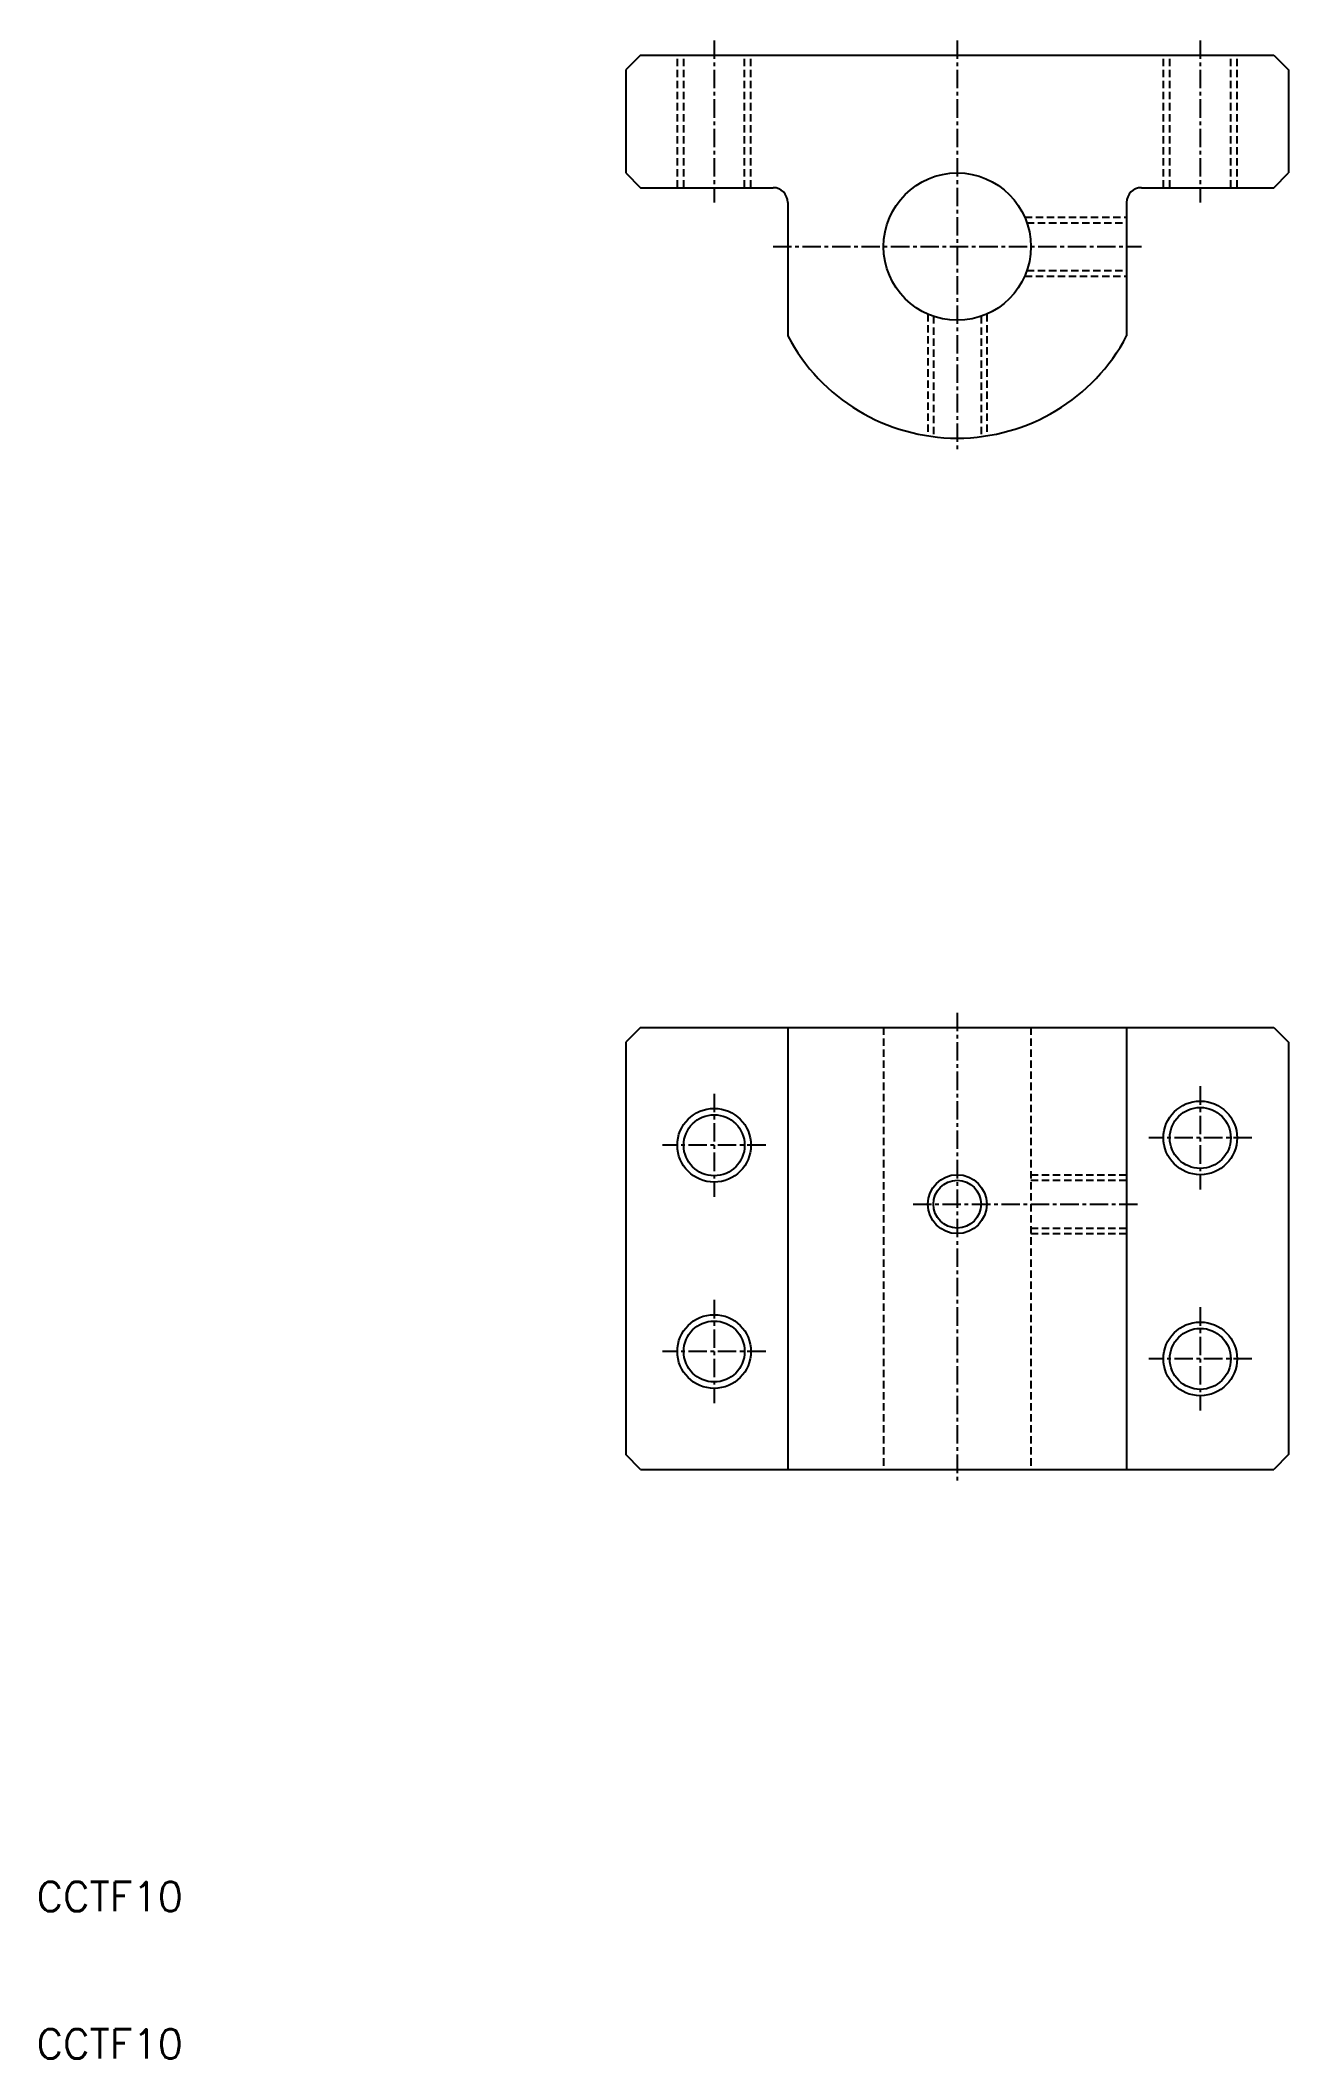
# Model space of a CAD drawing. Extents: x 10 to 95, y 10 to 147.
import ezdxf

# ---------------------------------------------------------------- set-up
doc = ezdxf.new("R2010")
doc.units = 0
doc.linetypes.add('CENTER', pattern=[2, 1.25, -0.25, 0.25, -0.25])
doc.linetypes.add('DASHED', pattern=[0.75, 0.5, -0.25])
doc.layers.get('0').update_dxf_attribs({"linetype": 'CONTINUOUS'})
doc.layers.add('CENTER', color=1, linetype='CENTER')
doc.styles.get("Standard").update_dxf_attribs({"font": 'txt.shx'})

msp = doc.modelspace()

# ---------------------------------------------------------------- linework, layer by layer
at = {"color": 7, "linetype": 'CONTINUOUS'}
for p, q in [((51, 146), (50, 145)), ((51, 146), (94, 146)), ((94, 146), (95, 145)), ((50, 145), (50, 138)), ((95, 145), (95, 138)), ((50, 138), (51, 137)), ((94, 137), (95, 138)), ((51, 137), (60, 137)), ((61, 136), (61, 126.94)), ((84, 136), (84, 126.94)), ((85, 137), (94, 137)), ((51, 80), (50, 79)), ((51, 80), (94, 80)), ((61, 80), (61, 50)), ((84, 80), (84, 50)), ((94, 80), (95, 79)), ((50, 79), (50, 51)), ((95, 79), (95, 51)), ((51, 50), (50, 51)), ((95, 51), (94, 50)), ((51, 50), (94, 50))]:
    msp.add_line(p, q, dxfattribs=at)
at = {"color": 3, "linetype": 'DASHED'}
for p, q in [((53.5, 137), (53.5, 146)), ((53.93, 137), (53.93, 146)), ((58.07, 137), (58.07, 146)), ((58.5, 137), (58.5, 146)), ((86.5, 137), (86.5, 146)), ((86.93, 137), (86.93, 146)), ((91.07, 137), (91.07, 146)), ((91.5, 137), (91.5, 146)), ((77.08, 135), (84, 135)), ((77.23, 134.62), (84, 134.62)), ((77.08, 131), (83.99, 131)), ((77.23, 131.38), (84, 131.38)), ((70.5, 128.42), (70.5, 120.15)), ((70.88, 128.27), (70.88, 120.1)), ((74.12, 128.27), (74.12, 120.1)), ((74.5, 128.42), (74.5, 120.15)), ((67.5, 80), (67.5, 50)), ((77.5, 80), (77.5, 50)), ((77.5, 70), (84, 70)), ((77.5, 69.62), (84, 69.62)), ((77.5, 66.38), (84, 66.38)), ((77.5, 66), (84, 66))]:
    msp.add_line(p, q, dxfattribs=at)
at = {"color": 7, "linetype": 'CONTINUOUS'}
for centre, radius in [((72.5, 133), 5), ((56, 72), 2.07), ((89, 72.5), 2.07), ((72.5, 68), 1.62), ((56, 58), 2.07), ((89, 57.5), 2.07)]:
    msp.add_circle(centre, radius, dxfattribs=at)
at = {"color": 3, "linetype": 'CONTINUOUS'}
for centre, radius in [((56, 72), 2.5), ((89, 72.5), 2.5), ((72.5, 68), 2), ((56, 58), 2.5), ((89, 57.5), 2.5)]:
    msp.add_circle(centre, radius, dxfattribs=at)
at = {"color": 7, "linetype": 'CONTINUOUS'}
for centre, radius, start, end in [((60, 136), 1, 0, 90), ((85, 136), 1, 90, 180), ((72.5, 133), 13, 207.7958, 332.2042)]:
    msp.add_arc(centre, radius, start, end, dxfattribs=at)
at = {"layer": 'CENTER', "color": 1, "linetype": 'CENTER'}
for p, q in [((56, 147), (56, 136)), ((72.5, 147), (72.5, 119)), ((89, 147), (89, 136)), ((60, 133), (85, 133)), ((72.5, 81), (72.5, 49)), ((56, 75.5), (56, 68.5)), ((89, 76), (89, 69)), ((59.5, 72), (52.5, 72)), ((92.5, 72.5), (85.5, 72.5)), ((69.5, 68), (85, 68)), ((56, 61.5), (56, 54.5)), ((89, 61), (89, 54)), ((59.5, 58), (52.5, 58)), ((92.5, 57.5), (85.5, 57.5))]:
    msp.add_line(p, q, dxfattribs=at)

# ---------------------------------------------------------------- texts
at = {"color": 7, "linetype": 'CONTINUOUS'}
for p in [(10, 20), (10, 10)]:
    msp.add_text('CCTF10', height=2, dxfattribs=at).set_placement(p)

doc.saveas('drawing.dxf')
